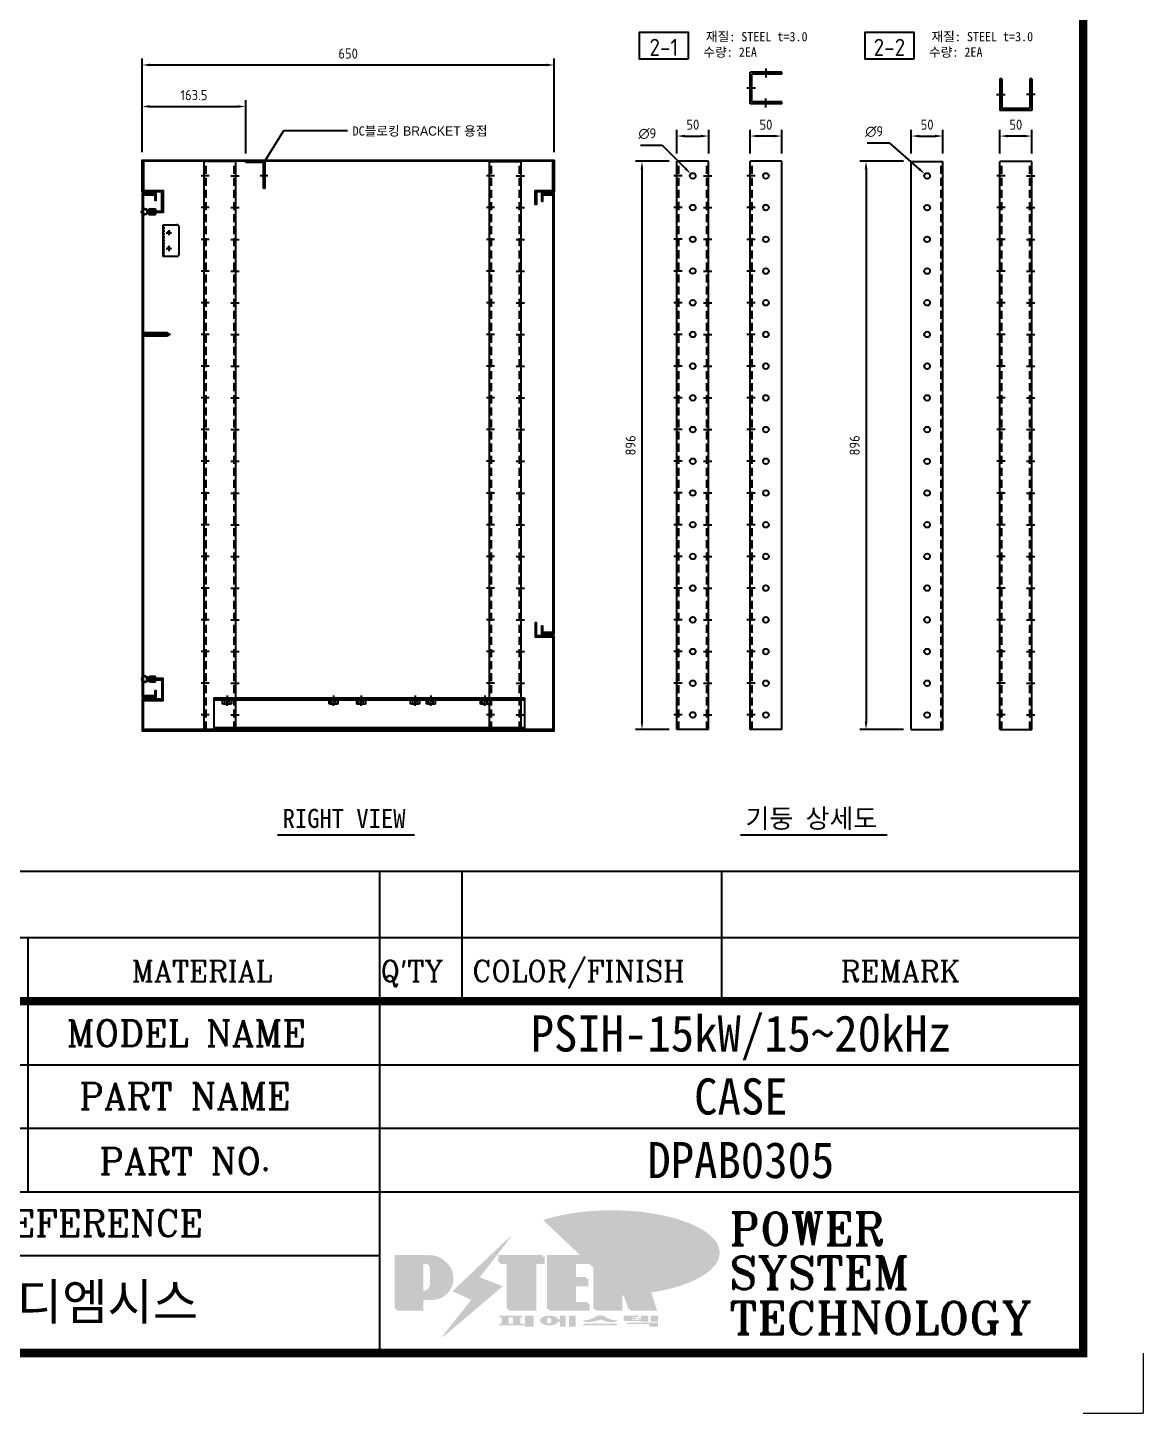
# Model space of a CAD drawing. Header units: millimetres. Extents: x 24815 to 37444, y -10619 to 6020.
# Drawn here: x 31926 to 33686, y 0 to 2185 of the extents above; entities that cross this region are included whole.
import ezdxf
from ezdxf.enums import TextEntityAlignment as Align

# ---------------------------------------------------------------- set-up
doc = ezdxf.new("R2010")
doc.units = ezdxf.units.MM
for name, pattern in [('CENTER', [50.8, 31.75, -6.35, 6.35, -6.35]), ('CENTER1', [10, 7, -1, 1, -1]), ('CENTERX2', [101.6, 63.5, -12.7, 12.7, -12.7]), ('HIDDEN', [9.525, 6.35, -3.175]), ('HIDDEN2', [4.7625, 3.175, -1.5875]), ('HIDDENX2', [19.05, 12.7, -6.35])]:
    doc.linetypes.add(name, pattern=pattern)
for name, color, linetype in [('3', 3, 'Continuous'), ('______', 7, 'Continuous'), ('CENTER', 1, 'CENTER'), ('FORMAT-1', 7, 'Continuous'), ('H', 2, 'HIDDEN'), ('HIDDEN', 2, 'HIDDEN'), ('line', 3, 'Continuous')]:
    doc.layers.add(name, color=color, linetype=linetype)
doc.layers.add('외형선', color=3, linetype='Continuous', lineweight=30)
doc.styles.add('HAN', font='')
doc.styles.add('RC', font='ROMANC.SHX')
doc.styles.add('ROMANT', font='romant')
doc.styles.add('RT', font='ROMANT.SHX', dxfattribs={"oblique": 15})
doc.styles.get("Standard").update_dxf_attribs({"font": 'ISOCP.SHX', "bigfont": 'WHGTXT.SHX'})
doc.styles.get('HAN').set_extended_font_data('GulimChe')
doc.dimstyles.new('PS-4', dxfattribs={"dimscale": 4, "dimtxt": 3.2, "dimasz": 2.5, "dimexe": 2, "dimexo": 2.5, "dimgap": 2, "dimtad": 1, "dimtoh": 1, "dimrnd": 0.05, "dimzin": 12, "dimdsep": 46, "dimtxsty": 'Standard', "dimcen": 0, "dimclrt": 2, "dimazin": 3, "dimtfac": 1, "dimtofl": 0, "dimtmove": 0, "dimatfit": 3, "dimfxl": 0.18, "dimtolj": 1, "dimtzin": 0, "dimarcsym": 0})
doc.dimstyles.new('PS-5', dxfattribs={"dimscale": 5, "dimtxt": 3.2, "dimasz": 2.5, "dimexe": 2, "dimexo": 2.5, "dimgap": 2, "dimtad": 1, "dimtoh": 1, "dimrnd": 0.05, "dimzin": 12, "dimdsep": 46, "dimtxsty": 'Standard', "dimcen": 0, "dimclrt": 2, "dimazin": 3, "dimtfac": 1, "dimtofl": 0, "dimtmove": 0, "dimatfit": 3, "dimfxl": 0.18, "dimtolj": 1, "dimtzin": 0, "dimarcsym": 0})

# ---------------------------------------------------------------- blocks, each defined once
blk = doc.blocks.new('no3')
at = {"color": 180}
for p, q in [((0, 5.5), (186, 5.5)), ((127.61, 5.5), (127.61, 0)), ((134.43, 5.5), (134.43, 0)), ((155.98, 5.5), (155.98, 0))]:
    blk.add_line(p, q, dxfattribs=at)
at = {"color": 2, "style": 'HAN'}
for tag, p in [('PART-NO', (19.76, 2.75)), ('MATERIAL', (111.38, 2.75)), ("Q'TY", (131.02, 2.75)), ('COLOR/FINISH', (145.2, 2.75)), ('REMARK', (170.76, 2.75))]:
    blk.add_attdef(tag, text='', height=2.9, dxfattribs=at).set_placement(p, align=Align.MIDDLE_CENTER)
blk.add_attdef('DESCRIPTION', text='', height=2.9, dxfattribs=at).set_placement((34.51, 2.75), align=Align.MIDDLE_LEFT)
at = {"color": 2, "style": 'RT', "oblique": 15}
blk.add_attdef('NO', text='', height=1.74, dxfattribs=at).set_placement((3.38, 2.51), align=Align.MIDDLE_CENTER)
blk = doc.blocks.new('new LOGO')
at = {"layer": 'line'}
h = blk.add_hatch(color=253, dxfattribs=at)
edge = h.paths.add_edge_path()
edge.add_ellipse((333.9, 86.4), major_axis=(-165.9, 0), ratio=0.39426, start_angle=111.5127, end_angle=334.469)
edge.add_ellipse((314.1, 81.2), major_axis=(-153.7, 0), ratio=0.40699, start_angle=121.3066, end_angle=327.7437, ccw=False)
edge.add_line((394, 27.8), (394.7, 25.6))
h = blk.add_hatch(color=250, dxfattribs=at)
h.paths.add_polyline_path([(44.5, 69.4), (46.6, 69.4, -0.129793), (52, 68, 0.221832), (43.6, 71.9), (41.5, 71.9), (41.5, 27.9), (43.6, 27.9, 0.02048), (44.5, 28)], flags=17)
h.paths.add_polyline_path([(44.5, 13.9), (57.3, 13.9, 0.72362), (77.1, 73.9, -0.679777), (54.3, 16.4), (41.5, 16.4), (41.5, -0.1), (3, -0.1), (3, -2.6), (44.5, -2.6)])
h.paths.add_polyline_path([(117.9, 14.2), (71.5, -44.4), (77.1, -39.6), (120.8, 15.6), (92, 28.9), (173.3, 106), (177.5, 111.4), (89.1, 27.6)])
h.paths.add_polyline_path([(162.7, 71.9), (162.7, 69.4), (172.5, 69.4), (172.5, 71.9)], flags=17)
h.paths.add_polyline_path([(217.7, 69.4), (230.5, 69.4), (230.5, 80.4), (227.5, 80.4), (227.5, 71.9), (214.7, 71.9), (214.7, -0.1), (175.5, -0.1), (175.5, -2.6), (217.7, -2.6)])
h.paths.add_polyline_path([(297.8, 46.6), (294.8, 46.6), (294.8, 37.4), (276, 37.4), (276, 10.9), (279, 10.9), (279, 34.9), (297.8, 34.9)])
h.paths.add_polyline_path([(300, 8.4), (297, 8.4), (297, -0.1), (237.5, -0.1), (237.5, -2.6), (300, -2.6)])
h.paths.add_polyline_path([(297.8, 80.4), (294.8, 80.4), (294.8, 71.9), (276, 71.9), (276, 49.1), (279, 49.1), (279, 69.4), (297.8, 69.4)])
h.paths.add_polyline_path([(350.2, 80.4), (347.2, 80.4), (347.2, 61.6), (350.2, 63.5)])
h.paths.add_polyline_path([(350.2, 26.7), (347.2, 35.2), (347.2, -0.1), (308.5, -0.1), (308.5, -2.6), (350.2, -2.6)])
h.paths.add_polyline_path([(402.7, 80.4), (396.5, 80.4), (379.6, 66.8), (400.5, -0.1), (361.8, -0.1), (362.7, -2.6), (403.5, -2.6), (382.6, 64.3)])
blk.add_hatch(color=5, dxfattribs=at).paths.add_polyline_path([(166.3, 35), (131, 49), (180.4, 112.7), (92, 28.9), (120.8, 15.6), (74.4, -43)])
h = blk.add_hatch(color=1, dxfattribs=at)
h.paths.add_polyline_path([(41.5, 16.4), (54.3, 16.4, 1), (54.3, 82.9), (0, 82.9), (0, -0.1), (41.5, -0.1)])
h.paths.add_polyline_path([(41.5, 27.9), (41.5, 71.9), (43.6, 71.9, -0.414214), (54.6, 60.9), (54.6, 38.9, -0.414214), (43.6, 27.9)], flags=16)
h.paths.add_polyline_path([(214.7, 71.9), (227.5, 71.9), (227.5, 82.9), (159.7, 82.9), (159.7, 71.9), (172.5, 71.9), (172.5, -0.1), (214.7, -0.1)])
h.paths.add_polyline_path([(276, 37.4), (294.8, 37.4), (294.8, 49.1), (276, 49.1), (276, 71.9), (294.8, 71.9), (294.8, 82.9), (234.5, 82.9), (234.5, -0.1), (297, -0.1), (297, 10.9), (276, 10.9)])
h.paths.add_polyline_path([(347.2, 35.2), (359.7, -0.1), (400.5, -0.1), (379.6, 66.8), (399.7, 82.9), (380.6, 82.9), (347.2, 61.6), (347.2, 82.9), (305.5, 82.9), (305.5, -0.1), (347.2, -0.1)])
h = blk.add_hatch(color=250, dxfattribs=at)
edge = h.paths.add_edge_path()
edge.add_ellipse((237.8, -17.6), major_axis=(-14.3, 0), ratio=0.526336, start_angle=192.2456, end_angle=269.0748)
edge.add_line((238.1, -10.1), (237.6, -10.1))
edge.add_ellipse((237.8, -17.6), major_axis=(-14.3, 0), ratio=0.526336, start_angle=270.9252, end_angle=449.0748)
edge.add_line((237.6, -25.1), (238.1, -25.1))
edge.add_ellipse((237.8, -17.6), major_axis=(-14.3, 0), ratio=0.526336, start_angle=450.9252, end_angle=527.7544)
edge.add_line((251.7, -19.2), (254.1, -19.2))
edge.add_line((254.1, -19.2), (254.1, -27.1))
edge.add_line((254.1, -27.1), (263.1, -27.1))
edge.add_line((263.1, -27.1), (263.1, -10.1))
edge.add_line((263.1, -10.1), (254.1, -10.1))
edge.add_line((254.1, -10.1), (254.1, -16))
edge.add_line((254.1, -16), (251.7, -16))
h.paths.add_polyline_path([(241, -16.4), (241, -18.7, -1), (234.4, -18.7), (234.4, -16.4, -1)], flags=16)
h.paths.add_polyline_path([(278.2, -10.1), (268.1, -10.1), (268.1, -27.1), (278.2, -27.1)])
h.paths.add_polyline_path([(310.3, -10.1), (310.3, -11.1, -0.157169), (289.3, -17.5), (294, -19.9, 0.128407), (316.3, -15.9, 0.128407), (338.6, -19.9), (343.3, -17.5, -0.157169), (322.2, -11.1), (322.2, -10.1)])
h.paths.add_polyline_path([(342.1, -25.1), (342.1, -22.3), (290.4, -22.3), (290.4, -25.1)])
h.paths.add_polyline_path([(352, -10.1), (352, -16.2, 0.414214), (354, -18.2), (378.7, -18.2), (378.7, -19.6), (390.2, -19.6), (390.2, -10.1), (378.7, -10.1), (378.7, -13.6), (374.7, -13.6), (374.7, -15.1), (378.7, -15.1), (378.7, -16.2), (364.7, -16.2), (364.7, -15.1), (371.2, -15.1), (371.2, -13.6), (364.7, -13.6), (364.7, -12.6), (374.7, -12.6), (374.7, -10.1)])
h.paths.add_polyline_path([(393.8, -10.1), (393.8, -19.6), (405, -19.6), (405, -10.1)])
h.paths.add_polyline_path([(405, -27.1), (405, -20.9), (356.8, -20.9), (356.8, -23), (391.8, -23), (391.8, -27.1)])
h.paths.add_polyline_path([(200.4, -10.1), (200.4, -22.3), (193.2, -22.3), (193.2, -12.6), (196.6, -12.6), (196.6, -10.1), (161, -10.1), (161, -12.6), (164.5, -12.6), (164.5, -22.3), (161, -22.3), (161, -25.1), (200.4, -25.1), (200.4, -27.1), (213.9, -27.1), (213.9, -10.1)])
h.paths.add_polyline_path([(182, -12.6), (175.6, -12.6), (175.6, -22.3), (182, -22.3)], flags=17)
blk = doc.blocks.new('format-3')
at = {"color": 180}
for p, q in [((228.5, 39.49), (414.5, 39.49)), ((326.9, 39.49), (326.9, 34.21)), ((356.11, 39.49), (356.11, 34.21)), ((362.93, 39.49), (362.93, 34.21)), ((384.48, 39.49), (384.48, 34.21)), ((326.9, 34.21), (326.9, 18.37)), ((356.11, 34.21), (356.11, 5)), ((252.48, 28.93), (414.5, 28.93)), ((301.94, 23.65), (414.5, 23.65)), ((301.94, 18.37), (414.5, 18.37)), ((301.94, 13.09), (356.11, 13.09))]:
    blk.add_line(p, q, dxfattribs=at)
at = {"color": 3, "lineweight": 9}
for p in [(419.5, 5), (414.5, 0)]:
    blk.add_line(p, (419.5, 0), dxfattribs=at)
at = {"const_width": 0.7}
blk.add_lwpolyline([(252.48, 5), (252.48, 34.21), (414.5, 34.21)], dxfattribs=at)
at = {"layer": 'FORMAT-1', "const_width": 0.7}
blk.add_lwpolyline([(13, 5), (13, 286.3), (414.5, 286.3), (414.5, 5)], close=True, dxfattribs=at)
at = {"xscale": 0.05400000000000027, "yscale": 0.05400000000000027, "zscale": 0.05400000000000027}
blk.add_blockref('new LOGO', (357.35, 8.65), dxfattribs=at)
at = {"color": 2, "style": 'RC'}
for s, height, p in [('MATERIAL', 1.742, (335.52, 35.83)), ("Q'TY", 1.742, (356.17, 35.83)), ('COLOR/FINISH', 1.7424, (363.8, 35.83)), ('REMARK', 1.742, (394.37, 35.83)), ('MODEL NAME', 2.178, (330.12, 30.46)), ('PART NAME', 2.178, (331.17, 25.24)), ('PART NO.', 2.178, (332.84, 19.85)), ('REFERENCE', 2.178, (323.52, 14.69))]:
    blk.add_text(s, height=height, dxfattribs=at).set_placement(p)
at = {"style": 'ROMANT'}
for s, p in [('POWER', (385.15, 13.96)), ('SYSTEM', (385.15, 10.31)), ('TECHNOLOGY', (385.15, 6.56))]:
    blk.add_text(s, height=2.7, dxfattribs=at).set_placement(p)
at = {"style": 'HAN'}
for tag, height, p in [('MODEL-NAME', 3, (386.1, 31.53)), ('SCALE', 2.7, (320.81, 26.29)), ('PART-NAME', 3, (386.1, 26.29)), ('PART-NO', 3, (386.1, 21.01)), ('DRA-BY', 3, (260.72, 19.44)), ('CH-BY', 3, (277.21, 19.44)), ('APP-BY', 3, (293.7, 19.44)), ('관련업체', 3, (333.52, 9.26)), ('DRA-DATE', 2.5, (260.72, 7.47)), ('CH-DATE', 2.5, (277.21, 7.47)), ('APP-DATE', 2.5, (293.7, 7.47))]:
    blk.add_attdef(tag, text='', height=height, dxfattribs=at).set_placement(p, align=Align.MIDDLE_CENTER)
blk = doc.blocks.new('234567890oplkjhgijsdertyuioll')
at = {"color": 140}
for p, q in [((-17498, 8543.3), (-17498, 9439.3)), ((-17448, 9439.3), (-17498, 9439.3)), ((-17448, 8543.3), (-17448, 9439.3)), ((-17448, 8543.3), (-17498, 8543.3))]:
    blk.add_line(p, q, dxfattribs=at)
at = {"color": 1}
for p, q in [((-17490, 9416.3), (-17503, 9416.3)), ((-17490, 9366.3), (-17503, 9366.3)), ((-17490, 9366.3), (-17503, 9366.3)), ((-17490, 9316.3), (-17503, 9316.3)), ((-17490, 9266.3), (-17503, 9266.3)), ((-17490, 9216.3), (-17503, 9216.3)), ((-17490, 9216.3), (-17503, 9216.3)), ((-17490, 9166.3), (-17503, 9166.3)), ((-17490, 9116.3), (-17503, 9116.3)), ((-17490, 9066.3), (-17503, 9066.3)), ((-17490, 9066.3), (-17503, 9066.3)), ((-17490, 9016.3), (-17503, 9016.3)), ((-17490, 8966.3), (-17503, 8966.3)), ((-17490, 8916.3), (-17503, 8916.3)), ((-17490, 8916.3), (-17503, 8916.3)), ((-17490, 8866.3), (-17503, 8866.3)), ((-17490, 8816.3), (-17503, 8816.3)), ((-17490, 8766.3), (-17503, 8766.3)), ((-17490, 8766.3), (-17503, 8766.3)), ((-17490, 8716.3), (-17503, 8716.3)), ((-17490, 8666.3), (-17503, 8666.3)), ((-17490, 8616.3), (-17503, 8616.3)), ((-17490, 8616.3), (-17503, 8616.3)), ((-17490, 8566.3), (-17503, 8566.3))]:
    blk.add_line(p, q, dxfattribs=at)
at = {"color": 140}
for centre in [(-17473, 9416.3), (-17473, 9366.3), (-17473, 9316.3), (-17473, 9266.3), (-17473, 9216.3), (-17473, 9166.3), (-17473, 9116.3), (-17473, 9066.3), (-17473, 9016.3), (-17473, 8966.3), (-17473, 8916.3), (-17473, 8866.3), (-17473, 8816.3), (-17473, 8766.3), (-17473, 8716.3), (-17473, 8666.3), (-17473, 8616.3), (-17473, 8566.3)]:
    blk.add_circle(centre, 4.5, dxfattribs=at)
at = {"layer": 'HIDDEN', "color": 2, "linetype": 'HIDDENX2'}
blk.add_line((-17495, 8543.3), (-17495, 9439.3), dxfattribs=at)
blk = doc.blocks.new('87erfasdfasdfasdfasdfsdaf')
at = {"color": 140}
for p, q in [((-12215.3, 14062.5), (-12215.3, 14958.5)), ((-12165.3, 14958.5), (-12215.3, 14958.5)), ((-12165.3, 14062.5), (-12165.3, 14958.5)), ((-12215.3, 14062.5), (-12165.3, 14062.5))]:
    blk.add_line(p, q, dxfattribs=at)
at = {"color": 2, "linetype": 'HIDDENX2'}
for p, q in [((-12212.3, 14062.5), (-12212.3, 14958.5)), ((-12168.3, 14062.5), (-12168.3, 14958.5))]:
    blk.add_line(p, q, dxfattribs=at)
at = {"color": 1}
for p, q in [((-12207.3, 14935.5), (-12220.3, 14935.5)), ((-12173.3, 14935.5), (-12160.3, 14935.5)), ((-12207.3, 14885.5), (-12220.3, 14885.5)), ((-12207.3, 14885.5), (-12220.3, 14885.5)), ((-12173.3, 14885.5), (-12160.3, 14885.5)), ((-12173.3, 14885.5), (-12160.3, 14885.5)), ((-12207.3, 14835.5), (-12220.3, 14835.5)), ((-12173.3, 14835.5), (-12160.3, 14835.5)), ((-12207.3, 14785.5), (-12220.3, 14785.5)), ((-12173.3, 14785.5), (-12160.3, 14785.5)), ((-12207.3, 14735.5), (-12220.3, 14735.5)), ((-12207.3, 14735.5), (-12220.3, 14735.5)), ((-12173.3, 14735.5), (-12160.3, 14735.5)), ((-12173.3, 14735.5), (-12160.3, 14735.5)), ((-12207.3, 14685.5), (-12220.3, 14685.5)), ((-12173.3, 14685.5), (-12160.3, 14685.5)), ((-12207.3, 14635.5), (-12220.3, 14635.5)), ((-12173.3, 14635.5), (-12160.3, 14635.5)), ((-12207.3, 14585.5), (-12220.3, 14585.5)), ((-12207.3, 14585.5), (-12220.3, 14585.5)), ((-12173.3, 14585.5), (-12160.3, 14585.5)), ((-12173.3, 14585.5), (-12160.3, 14585.5)), ((-12207.3, 14535.5), (-12220.3, 14535.5)), ((-12173.3, 14535.5), (-12160.3, 14535.5)), ((-12207.3, 14485.5), (-12220.3, 14485.5)), ((-12173.3, 14485.5), (-12160.3, 14485.5)), ((-12207.3, 14435.5), (-12220.3, 14435.5)), ((-12207.3, 14435.5), (-12220.3, 14435.5)), ((-12173.3, 14435.5), (-12160.3, 14435.5)), ((-12173.3, 14435.5), (-12160.3, 14435.5)), ((-12207.3, 14385.5), (-12220.3, 14385.5)), ((-12173.3, 14385.5), (-12160.3, 14385.5)), ((-12207.3, 14335.5), (-12220.3, 14335.5)), ((-12173.3, 14335.5), (-12160.3, 14335.5)), ((-12207.3, 14285.5), (-12220.3, 14285.5)), ((-12207.3, 14285.5), (-12220.3, 14285.5)), ((-12173.3, 14285.5), (-12160.3, 14285.5)), ((-12173.3, 14285.5), (-12160.3, 14285.5)), ((-12207.3, 14235.5), (-12220.3, 14235.5)), ((-12173.3, 14235.5), (-12160.3, 14235.5)), ((-12207.3, 14185.5), (-12220.3, 14185.5)), ((-12173.3, 14185.5), (-12160.3, 14185.5)), ((-12207.3, 14135.5), (-12220.3, 14135.5)), ((-12207.3, 14135.5), (-12220.3, 14135.5)), ((-12173.3, 14135.5), (-12160.3, 14135.5)), ((-12173.3, 14135.5), (-12160.3, 14135.5)), ((-12207.3, 14085.5), (-12220.3, 14085.5)), ((-12173.3, 14085.5), (-12160.3, 14085.5))]:
    blk.add_line(p, q, dxfattribs=at)
blk = doc.blocks.new('645ytrhegnhy6yjmjuuyyjmhyhh')
at = {"color": 140}
for p, q in [((-12560.4, 14958.5), (-12510.4, 14958.5)), ((-12560.4, 14062.5), (-12560.4, 14958.5)), ((-12510.4, 14062.5), (-12510.4, 14958.5)), ((-12560.4, 14062.5), (-12510.4, 14062.5))]:
    blk.add_line(p, q, dxfattribs=at)
for centre in [(-12535.4, 14935.5), (-12535.4, 14885.5), (-12535.4, 14835.5), (-12535.4, 14785.5), (-12535.4, 14735.5), (-12535.4, 14685.5), (-12535.4, 14635.5), (-12535.4, 14585.5), (-12535.4, 14535.5), (-12535.4, 14485.5), (-12535.4, 14435.5), (-12535.4, 14385.5), (-12535.4, 14335.5), (-12535.4, 14285.5), (-12535.4, 14235.5), (-12535.4, 14185.5), (-12535.4, 14135.5), (-12535.4, 14085.5)]:
    blk.add_circle(centre, 4.5, dxfattribs=at)
at = {"layer": 'HIDDEN', "color": 2, "linetype": 'HIDDENX2'}
blk.add_line((-12513.4, 14062.5), (-12513.4, 14958.5), dxfattribs=at)
blk = doc.blocks.new('*D608')
at = {"color": 0, "lineweight": -2, "transparency": 16777216}
for p, q in [((32950.3, 1986.7), (32950.3, 2024)), ((32962.8, 2014), (32987.8, 2014)), ((33000.3, 1986.7), (33000.3, 2024))]:
    blk.add_line(p, q, dxfattribs=at)
at = {"color": 0, "transparency": 16777216}
for points in [[(32962.8, 2016.1), (32962.8, 2012), (32950.3, 2014)], [(32987.8, 2016.1), (32987.8, 2012), (33000.3, 2014)]]:
    blk.add_solid(points, dxfattribs=at)
at = {"layer": 'Defpoints', "color": 0, "transparency": 16777216}
for p in [(33000.3, 2014), (32950.3, 1974.2), (33000.3, 1974.2)]:
    blk.add_point(p, dxfattribs=at)
at = {"color": 2, "transparency": 16777216, "insert": (32975.3, 2032), "char_height": 16, "attachment_point": 5}
blk.add_mtext('\\A1;50', dxfattribs=at)
blk = doc.blocks.new('*D609')
at = {"color": 0, "lineweight": -2, "transparency": 16777216}
for p, q in [((33065.6, 1986.7), (33065.6, 2024)), ((33103.1, 2014), (33078.1, 2014)), ((33115.6, 1986.7), (33115.6, 2024))]:
    blk.add_line(p, q, dxfattribs=at)
at = {"color": 0, "transparency": 16777216}
for points in [[(33078.1, 2016.1), (33078.1, 2012), (33065.6, 2014)], [(33103.1, 2016.1), (33103.1, 2012), (33115.6, 2014)]]:
    blk.add_solid(points, dxfattribs=at)
at = {"layer": 'Defpoints', "color": 0, "transparency": 16777216}
for p in [(33065.6, 2014), (33065.6, 1974.2), (33115.6, 1974.2)]:
    blk.add_point(p, dxfattribs=at)
at = {"color": 2, "transparency": 16777216, "insert": (33090.6, 2032), "char_height": 16, "attachment_point": 5}
blk.add_mtext('\\A1;50', dxfattribs=at)
blk = doc.blocks.new('*D610')
at = {"color": 0, "lineweight": -2, "transparency": 16777216}
for p, q in [((32892.7, 1999.7), (32927, 1999.7)), ((32927, 1999.7), (32963.3, 1963.2))]:
    blk.add_line(p, q, dxfattribs=at)
at = {"color": 0, "transparency": 16777216}
blk.add_solid([(32964.8, 1964.7), (32961.8, 1961.8), (32972.1, 1954.4)], dxfattribs=at)
at = {"layer": 'Defpoints', "color": 0, "transparency": 16777216}
for p in [(32972.1, 1954.4), (32978.4, 1948)]:
    blk.add_point(p, dxfattribs=at)
at = {"color": 2, "transparency": 16777216, "insert": (32903.6, 2017.7), "char_height": 16, "attachment_point": 5}
blk.add_mtext('\\A1;∅9', dxfattribs=at)
blk = doc.blocks.new('*D611')
at = {"color": 0, "lineweight": -2, "transparency": 16777216}
for p, q in [((33250.4, 2003.1), (33284.7, 2003.1)), ((33284.7, 2003.1), (33331.9, 1962.3))]:
    blk.add_line(p, q, dxfattribs=at)
at = {"color": 0, "transparency": 16777216}
blk.add_solid([(33333.3, 1963.9), (33330.6, 1960.7), (33341.4, 1954.1)], dxfattribs=at)
at = {"layer": 'Defpoints', "color": 0, "transparency": 16777216}
for p in [(33341.4, 1954.1), (33348.2, 1948.2)]:
    blk.add_point(p, dxfattribs=at)
at = {"color": 2, "transparency": 16777216, "insert": (33261.4, 2021.1), "char_height": 16, "attachment_point": 5}
blk.add_mtext('\\A1;∅9', dxfattribs=at)
blk = doc.blocks.new('*D612')
at = {"color": 0, "lineweight": -2, "transparency": 16777216}
for p, q in [((33319.8, 1986.7), (33319.8, 2024)), ((33332.3, 2014), (33357.3, 2014)), ((33369.8, 1986.7), (33369.8, 2024))]:
    blk.add_line(p, q, dxfattribs=at)
at = {"color": 0, "transparency": 16777216}
for points in [[(33332.3, 2016.1), (33332.3, 2012), (33319.8, 2014)], [(33357.3, 2016.1), (33357.3, 2012), (33369.8, 2014)]]:
    blk.add_solid(points, dxfattribs=at)
at = {"layer": 'Defpoints', "color": 0, "transparency": 16777216}
for p in [(33369.8, 2014), (33319.8, 1974.2), (33369.8, 1974.2)]:
    blk.add_point(p, dxfattribs=at)
at = {"color": 2, "transparency": 16777216, "insert": (33344.8, 2032), "char_height": 16, "attachment_point": 5}
blk.add_mtext('\\A1;50', dxfattribs=at)
blk = doc.blocks.new('*D613')
at = {"color": 0, "lineweight": -2, "transparency": 16777216}
for p, q in [((32937.8, 1974.2), (32885.1, 1974.2)), ((32895.1, 1961.7), (32895.1, 1090.7)), ((32937.8, 1078.2), (32885.1, 1078.2))]:
    blk.add_line(p, q, dxfattribs=at)
at = {"color": 0, "transparency": 16777216}
for points in [[(32893, 1961.7), (32897.1, 1961.7), (32895.1, 1974.2)], [(32893, 1090.7), (32897.1, 1090.7), (32895.1, 1078.2)]]:
    blk.add_solid(points, dxfattribs=at)
at = {"layer": 'Defpoints', "color": 0, "transparency": 16777216}
for p in [(32950.3, 1974.2), (32895.1, 1078.2), (32950.3, 1078.2)]:
    blk.add_point(p, dxfattribs=at)
at = {"color": 2, "transparency": 16777216, "insert": (32877.1, 1526.2), "char_height": 16, "attachment_point": 5, "rotation": 90}
blk.add_mtext('\\A1;896', dxfattribs=at)
blk = doc.blocks.new('*D614')
at = {"color": 0, "lineweight": -2, "transparency": 16777216}
for p, q in [((33307.3, 1974.2), (33238.5, 1974.2)), ((33248.5, 1961.7), (33248.5, 1090.7)), ((33307.3, 1078.2), (33238.5, 1078.2))]:
    blk.add_line(p, q, dxfattribs=at)
at = {"color": 0, "transparency": 16777216}
for points in [[(33246.4, 1961.7), (33250.6, 1961.7), (33248.5, 1974.2)], [(33246.4, 1090.7), (33250.6, 1090.7), (33248.5, 1078.2)]]:
    blk.add_solid(points, dxfattribs=at)
at = {"layer": 'Defpoints', "color": 0, "transparency": 16777216}
for p in [(33319.8, 1974.2), (33248.5, 1078.2), (33319.8, 1078.2)]:
    blk.add_point(p, dxfattribs=at)
at = {"color": 2, "transparency": 16777216, "insert": (33230.5, 1526.2), "char_height": 16, "attachment_point": 5, "rotation": 90}
blk.add_mtext('\\A1;896', dxfattribs=at)
blk = doc.blocks.new('*D615')
at = {"color": 0, "lineweight": -2, "transparency": 16777216}
for p, q in [((33459.7, 1986.7), (33459.7, 2024)), ((33497.2, 2014), (33472.2, 2014)), ((33509.7, 1986.7), (33509.7, 2024))]:
    blk.add_line(p, q, dxfattribs=at)
at = {"color": 0, "transparency": 16777216}
for points in [[(33472.2, 2016.1), (33472.2, 2012), (33459.7, 2014)], [(33497.2, 2016.1), (33497.2, 2012), (33509.7, 2014)]]:
    blk.add_solid(points, dxfattribs=at)
at = {"layer": 'Defpoints', "color": 0, "transparency": 16777216}
for p in [(33459.7, 2014), (33459.7, 1974.2), (33509.7, 1974.2)]:
    blk.add_point(p, dxfattribs=at)
at = {"color": 2, "transparency": 16777216, "insert": (33484.7, 2032), "char_height": 16, "attachment_point": 5}
blk.add_mtext('\\A1;50', dxfattribs=at)
blk = doc.blocks.new('56TERFDASDFSD')
at = {"color": 4}
for p, q in [((29592, 11655.8), (29622, 11655.8)), ((29592, 11653.8), (29592, 11655.8)), ((29620, 11653.8), (29592, 11653.8)), ((29620, 11612.8), (29620, 11653.8)), ((29622, 11655.8), (29622, 11612.8)), ((29622, 11612.8), (29620, 11612.8))]:
    blk.add_line(p, q, dxfattribs=at)
at = {"layer": 'CENTER', "ltscale": 3}
blk.add_line((29627, 11632.8), (29615, 11632.8), dxfattribs=at)
blk = doc.blocks.new('756erafsdfadsfadsfasdf')
at = {"color": 4}
for p, q in [((20389.7, 8167), (20389.7, 8117)), ((20879.7, 8167), (20389.7, 8167)), ((20879.7, 8164), (20389.7, 8164)), ((20879.7, 8167), (20879.7, 8117)), ((20879.7, 8120), (20389.7, 8120)), ((20879.7, 8117), (20389.7, 8117))]:
    blk.add_line(p, q, dxfattribs=at)
for p, q in [((20457.8, 8157.5), (20446.5, 8157.5)), ((20448.4, 8158.1), (20448.4, 8164)), ((20455.9, 8158.1), (20455.9, 8164)), ((20542.8, 8157.5), (20531.5, 8157.5)), ((20533.4, 8158.1), (20533.4, 8164)), ((20540.9, 8158.1), (20540.9, 8164)), ((20567.8, 8157.5), (20556.5, 8157.5)), ((20558.4, 8158.1), (20558.4, 8164)), ((20565.9, 8158.1), (20565.9, 8164)), ((20652.8, 8157.5), (20641.5, 8157.5)), ((20643.4, 8158.1), (20643.4, 8164)), ((20650.9, 8158.1), (20650.9, 8164)), ((20696.3, 8157.5), (20685, 8157.5)), ((20686.9, 8158.1), (20686.9, 8164)), ((20694.4, 8158.1), (20694.4, 8164)), ((20864.3, 8157.5), (20853, 8157.5)), ((20854.9, 8158.1), (20854.9, 8164)), ((20862.4, 8158.1), (20862.4, 8164))]:
    blk.add_line(p, q)
at = {"color": 1, "linetype": 'CENTERX2'}
for p, q in [((20452.2, 8170.5), (20452.2, 8160.5)), ((20537.2, 8170.5), (20537.2, 8160.5)), ((20562.2, 8170.5), (20562.2, 8160.5)), ((20647.2, 8170.5), (20647.2, 8160.5)), ((20690.7, 8170.5), (20690.7, 8160.5)), ((20858.7, 8170.5), (20858.7, 8160.5))]:
    blk.add_line(p, q, dxfattribs=at)
for points in [[(20459.7, 8164), (20459.7, 8158.1, -0.309401), (20455.9, 8158.1, -0.154701), (20448.4, 8158.1, -0.309401), (20444.7, 8158.1), (20444.7, 8164), (20459.7, 8164)], [(20544.7, 8164), (20544.7, 8158.1, -0.309401), (20540.9, 8158.1, -0.154701), (20533.4, 8158.1, -0.309401), (20529.7, 8158.1), (20529.7, 8164), (20544.7, 8164)], [(20569.7, 8164), (20569.7, 8158.1, -0.309401), (20565.9, 8158.1, -0.154701), (20558.4, 8158.1, -0.309401), (20554.7, 8158.1), (20554.7, 8164), (20569.7, 8164)], [(20654.7, 8164), (20654.7, 8158.1, -0.309401), (20650.9, 8158.1, -0.154701), (20643.4, 8158.1, -0.309401), (20639.7, 8158.1), (20639.7, 8164), (20654.7, 8164)], [(20698.2, 8164), (20698.2, 8158.1, -0.309401), (20694.4, 8158.1, -0.154701), (20686.9, 8158.1, -0.309401), (20683.2, 8158.1), (20683.2, 8164), (20698.2, 8164)], [(20866.2, 8164), (20866.2, 8158.1, -0.309401), (20862.4, 8158.1, -0.154701), (20854.9, 8158.1, -0.309401), (20851.2, 8158.1), (20851.2, 8164), (20866.2, 8164)]]:
    blk.add_lwpolyline(points, format="xyb")
at = {"layer": 'CENTER'}
for p, q in [((20452.2, 8154.5), (20452.2, 8167)), ((20537.2, 8154.5), (20537.2, 8167)), ((20562.2, 8154.5), (20562.2, 8167)), ((20647.2, 8154.5), (20647.2, 8167)), ((20690.7, 8154.5), (20690.7, 8167)), ((20858.7, 8154.5), (20858.7, 8167))]:
    blk.add_line(p, q, dxfattribs=at)
blk = doc.blocks.new('*D428')
at = {"color": 0, "lineweight": -2, "transparency": 16777216}
for p, q in [((32106.7, 1988.7), (32106.7, 2136.1)), ((32119.2, 2126.1), (32744.2, 2126.1)), ((32756.7, 1988.7), (32756.7, 2136.1))]:
    blk.add_line(p, q, dxfattribs=at)
at = {"color": 0, "transparency": 16777216}
for points in [[(32119.2, 2128.2), (32119.2, 2124), (32106.7, 2126.1)], [(32744.2, 2128.2), (32744.2, 2124), (32756.7, 2126.1)]]:
    blk.add_solid(points, dxfattribs=at)
at = {"layer": 'Defpoints', "color": 0, "transparency": 16777216}
for p in [(32756.7, 2126.1), (32106.7, 1976.2), (32756.7, 1976.2)]:
    blk.add_point(p, dxfattribs=at)
at = {"color": 2, "transparency": 16777216, "insert": (32431.7, 2144.1), "char_height": 16, "attachment_point": 5}
blk.add_mtext('\\A1;650', dxfattribs=at)
blk = doc.blocks.new('*D429')
at = {"color": 0, "lineweight": -2, "transparency": 16777216}
for p, q in [((32106.7, 1988.7), (32106.7, 2070.6)), ((32119.2, 2060.6), (32257.7, 2060.6)), ((32270.2, 1986.7), (32270.2, 2070.6))]:
    blk.add_line(p, q, dxfattribs=at)
at = {"color": 0, "transparency": 16777216}
for points in [[(32119.2, 2062.7), (32119.2, 2058.6), (32106.7, 2060.6)], [(32257.7, 2062.7), (32257.7, 2058.6), (32270.2, 2060.6)]]:
    blk.add_solid(points, dxfattribs=at)
at = {"layer": 'Defpoints', "color": 0, "transparency": 16777216}
for p in [(32270.2, 2060.6), (32106.7, 1976.2), (32270.2, 1974.2)]:
    blk.add_point(p, dxfattribs=at)
at = {"color": 2, "transparency": 16777216, "insert": (32188.5, 2078.6), "char_height": 16, "attachment_point": 5}
blk.add_mtext('\\A1;163.5', dxfattribs=at)
blk = doc.blocks.new('ASDHREWHREJJJ')
for p, q in [((14485.9, -8471.1), (14485.9, -8479.1)), ((14487.9, -8471.1), (14487.9, -8479.1)), ((14491.9, -8468.1), (14488.9, -8468.1)), ((14491.9, -8470.1), (14488.9, -8470.1)), ((14489.9, -8467), (14489.9, -8468.1)), ((14490.9, -8467), (14490.9, -8468.1)), ((14492.9, -8471.1), (14492.9, -8479.1)), ((14494.9, -8471.1), (14494.9, -8479.1)), ((14494.9, -8479.1), (14485.9, -8479.1))]:
    blk.add_line(p, q)
for radius in [5, 4]:
    blk.add_circle((14490.4, -8462.1), radius)
for centre, radius, start, end in [((14488.9, -8471.1), 3, 90, 180), ((14488.9, -8471.1), 1, 90, 180), ((14491.9, -8471.1), 3, 0, 90), ((14491.9, -8471.1), 1, 0, 90)]:
    blk.add_arc(centre, radius, start, end)
blk = doc.blocks.new('HFFFFFF')
at = {"color": 1}
for p, q in [((-14020.9, -13921), (-14020.9, -13871)), ((-14020.9, -13871), (-13998.9, -13871)), ((-13995.9, -13874), (-13995.9, -13918)), ((-13998.9, -13921), (-14020.9, -13921))]:
    blk.add_line(p, q, dxfattribs=at)
at = {"color": 2, "linetype": 'HIDDEN2'}
blk.add_line((-14018.9, -13921), (-14018.9, -13871), dxfattribs=at)
at = {"color": 3}
for centre in [(-14011.9, -13883.5), (-14011.9, -13908.5)]:
    blk.add_circle(centre, 1.6, dxfattribs=at)
at = {"color": 1}
for centre, start, end in [((-13998.9, -13874), 0, 90), ((-13998.9, -13918), 270, 0)]:
    blk.add_arc(centre, 3, start, end, dxfattribs=at)
for centre in [(-14011.9, -13883.5), (-14011.9, -13908.5)]:
    blk.add_arc(centre, 2, 259.3538, 193.7158)
at = {"layer": 'CENTER', "linetype": 'CENTER', "ltscale": 3}
for p, q in [((-14016, -13883.5), (-14007.8, -13883.5)), ((-14011.9, -13879.4), (-14011.9, -13887.6)), ((-14016, -13908.5), (-14007.8, -13908.5)), ((-14011.9, -13904.4), (-14011.9, -13912.6))]:
    blk.add_line(p, q, dxfattribs=at)

msp = doc.modelspace()

# ---------------------------------------------------------------- linework, layer by layer
at = {"color": 1, "linetype": 'CENTER1'}
for p, q in [((33090.61416, 2120.31896), (33090.61416, 2106.40207)), ((33074.20165, 2089.73146), (33060.28477, 2089.73146)), ((33454.14756, 2079.42507), (33468.06445, 2079.42507)), ((33515.32256, 2079.42507), (33501.40567, 2079.42507)), ((33090.61416, 2059.14396), (33090.61416, 2073.06085))]:
    msp.add_line(p, q, dxfattribs=at)
at = {"color": 140}
for p, q in [((33115.61416, 2114.73146), (33065.61416, 2114.73146)), ((33115.61416, 2114.73146), (33065.61416, 2114.73146)), ((33065.61416, 2064.73146), (33065.61416, 2114.73146)), ((33115.61416, 2111.73146), (33068.61416, 2111.73146)), ((33115.61416, 2111.73146), (33068.61416, 2111.73146)), ((33068.61416, 2067.73146), (33068.61416, 2111.73146)), ((33115.61416, 2111.73146), (33115.61416, 2114.73146)), ((33115.61416, 2111.73146), (33115.61416, 2114.73146)), ((33459.73506, 2104.42507), (33459.73506, 2054.42507)), ((33459.73506, 2104.42507), (33459.73506, 2054.42507)), ((33462.73506, 2104.42507), (33459.73506, 2104.42507)), ((33462.73506, 2104.42507), (33459.73506, 2104.42507)), ((33462.73506, 2104.42507), (33462.73506, 2057.42507)), ((33462.73506, 2104.42507), (33462.73506, 2057.42507)), ((33506.73506, 2104.42507), (33506.73506, 2057.42507)), ((33506.73506, 2104.42507), (33506.73506, 2057.42507)), ((33509.73506, 2104.42507), (33506.73506, 2104.42507)), ((33509.73506, 2104.42507), (33506.73506, 2104.42507)), ((33509.73506, 2104.42507), (33509.73506, 2054.42507)), ((33509.73506, 2104.42507), (33509.73506, 2054.42507)), ((33065.61416, 2064.73146), (33065.61416, 2066.73146)), ((33065.61416, 2064.73146), (33065.61416, 2066.73146)), ((33115.61416, 2064.73146), (33065.61416, 2064.73146)), ((33115.61416, 2064.73146), (33065.61416, 2064.73146)), ((33115.61416, 2067.73146), (33068.61416, 2067.73146)), ((33115.61416, 2067.73146), (33068.61416, 2067.73146)), ((33115.61416, 2064.73146), (33115.61416, 2067.73146)), ((33115.61416, 2064.73146), (33115.61416, 2067.73146)), ((33509.73506, 2054.42507), (33459.73506, 2054.42507)), ((33506.73506, 2057.42507), (33462.73506, 2057.42507)), ((33509.73506, 2054.42507), (33507.73506, 2054.42507)), ((33509.73506, 2054.42507), (33507.73506, 2054.42507)), ((32950.26414, 1078.18098), (32950.26414, 1974.18098)), ((33000.26414, 1974.18098), (32950.26414, 1974.18098)), ((33000.26414, 1078.18098), (33000.26414, 1974.18098)), ((33000.26414, 1078.18098), (32950.26414, 1078.18098))]:
    msp.add_line(p, q, dxfattribs=at)
at = {"color": 1}
for p, q in [((32958.26414, 1951.18098), (32945.26414, 1951.18098)), ((32992.26414, 1951.18098), (33005.26414, 1951.18098)), ((32958.26414, 1901.18098), (32945.26414, 1901.18098)), ((32958.26414, 1901.18098), (32945.26414, 1901.18098)), ((32992.26414, 1901.18098), (33005.26414, 1901.18098)), ((32992.26414, 1901.18098), (33005.26414, 1901.18098)), ((32958.26414, 1851.18098), (32945.26414, 1851.18098)), ((32992.26414, 1851.18098), (33005.26414, 1851.18098)), ((32958.26414, 1801.18098), (32945.26414, 1801.18098)), ((32992.26414, 1801.18098), (33005.26414, 1801.18098)), ((32958.26414, 1751.18098), (32945.26414, 1751.18098)), ((32958.26414, 1751.18098), (32945.26414, 1751.18098)), ((32992.26414, 1751.18098), (33005.26414, 1751.18098)), ((32992.26414, 1751.18098), (33005.26414, 1751.18098)), ((32958.26414, 1701.18098), (32945.26414, 1701.18098)), ((32992.26414, 1701.18098), (33005.26414, 1701.18098)), ((32958.26414, 1651.18098), (32945.26414, 1651.18098)), ((32992.26414, 1651.18098), (33005.26414, 1651.18098)), ((32958.26414, 1601.18098), (32945.26414, 1601.18098)), ((32958.26414, 1601.18098), (32945.26414, 1601.18098)), ((32992.26414, 1601.18098), (33005.26414, 1601.18098)), ((32992.26414, 1601.18098), (33005.26414, 1601.18098)), ((32958.26414, 1551.18098), (32945.26414, 1551.18098)), ((32992.26414, 1551.18098), (33005.26414, 1551.18098)), ((32958.26414, 1501.18098), (32945.26414, 1501.18098)), ((32992.26414, 1501.18098), (33005.26414, 1501.18098)), ((32958.26414, 1451.18098), (32945.26414, 1451.18098)), ((32958.26414, 1451.18098), (32945.26414, 1451.18098)), ((32992.26414, 1451.18098), (33005.26414, 1451.18098)), ((32992.26414, 1451.18098), (33005.26414, 1451.18098)), ((32958.26414, 1401.18098), (32945.26414, 1401.18098)), ((32992.26414, 1401.18098), (33005.26414, 1401.18098)), ((32958.26414, 1351.18098), (32945.26414, 1351.18098)), ((32992.26414, 1351.18098), (33005.26414, 1351.18098)), ((32958.26414, 1301.18098), (32945.26414, 1301.18098)), ((32958.26414, 1301.18098), (32945.26414, 1301.18098)), ((32992.26414, 1301.18098), (33005.26414, 1301.18098)), ((32992.26414, 1301.18098), (33005.26414, 1301.18098)), ((32958.26414, 1251.18098), (32945.26414, 1251.18098)), ((32992.26414, 1251.18098), (33005.26414, 1251.18098)), ((32958.26414, 1201.18098), (32945.26414, 1201.18098)), ((32992.26414, 1201.18098), (33005.26414, 1201.18098)), ((32958.26414, 1151.18098), (32945.26414, 1151.18098)), ((32958.26414, 1151.18098), (32945.26414, 1151.18098)), ((32992.26414, 1151.18098), (33005.26414, 1151.18098)), ((32992.26414, 1151.18098), (33005.26414, 1151.18098)), ((32958.26414, 1101.18098), (32945.26414, 1101.18098)), ((32992.26414, 1101.18098), (33005.26414, 1101.18098))]:
    msp.add_line(p, q, dxfattribs=at)
for p, q in [((32536.48794, 911.60786), (32320.52921, 911.60786)), ((33281.61297, 911.60786), (33050.65424, 911.60786))]:
    msp.add_line(p, q)
for points in [[(32967.82363, 2135.01517), (32891.37276, 2135.01517), (32891.37276, 2177.61803), (32967.82363, 2177.61803)], [(33323.61274, 2135.01517), (33247.16188, 2135.01517), (33247.16188, 2177.61803), (33323.61274, 2177.61803)]]:
    msp.add_lwpolyline(points, close=True)
at = {"color": 3}
for points in [[(32728.71649, 1926.18098), (32728.71649, 1906.18098), (32726.71649, 1906.18098), (32726.71649, 1928.18098), (32754.71649, 1928.18098), (32754.71649, 1974.18098), (32108.71649, 1974.18098), (32108.71649, 1928.18098), (32139.71649, 1928.18098), (32139.71649, 1893.68098), (32118.71649, 1893.68098), (32118.71649, 1895.68098), (32137.71649, 1895.68098), (32137.71649, 1926.18098), (32106.71649, 1926.18098), (32106.71649, 1976.18098), (32756.71649, 1976.18098), (32756.71649, 1926.18098)], [(32108.71649, 1131.18098), (32108.71649, 1921.18098), (32126.71649, 1921.18098), (32126.71649, 1913.18098), (32128.71649, 1913.18098), (32128.71649, 1923.18098), (32106.71649, 1923.18098), (32106.71649, 1129.18098), (32128.71649, 1129.18098), (32128.71649, 1139.18098), (32126.71649, 1139.18098), (32126.71649, 1131.18098)], [(32756.71649, 1226.18098), (32728.71649, 1226.18098), (32728.71649, 1246.18098), (32726.71649, 1246.18098), (32726.71649, 1224.18098), (32754.71649, 1224.18098), (32754.71649, 1078.18098), (32108.71649, 1078.18098), (32108.71649, 1124.18098), (32139.71649, 1124.18098), (32139.71649, 1158.68098), (32118.71649, 1158.68098), (32118.71649, 1156.68098), (32137.71649, 1156.68098), (32137.71649, 1126.18098), (32106.71649, 1126.18098), (32106.71649, 1076.18098), (32756.71649, 1076.18098)]]:
    msp.add_lwpolyline(points, close=True, dxfattribs=at)
at = {"color": 140}
for centre in [(32975.26414, 1951.18098), (32975.26414, 1901.18098), (32975.26414, 1851.18098), (32975.26414, 1801.18098), (32975.26414, 1751.18098), (32975.26414, 1701.18098), (32975.26414, 1651.18098), (32975.26414, 1601.18098), (32975.26414, 1551.18098), (32975.26414, 1501.18098), (32975.26414, 1451.18098), (32975.26414, 1401.18098), (32975.26414, 1351.18098), (32975.26414, 1301.18098), (32975.26414, 1251.18098), (32975.26414, 1201.18098), (32975.26414, 1151.18098), (32975.26414, 1101.18098)]:
    msp.add_circle(centre, 4.5, dxfattribs=at)
at = {"layer": '3'}
msp.add_line((32108.71649, 1703.68098), (32108.71649, 1698.68098), dxfattribs=at)
at = {"layer": 'CENTER', "ltscale": 10}
msp.add_line((32151.71649, 1701.18098), (32105.71649, 1701.18098), dxfattribs=at)
at = {"layer": 'H', "color": 2, "ltscale": 10}
for p, q in [((32146.21649, 1703.68098), (32108.71649, 1703.68098)), ((32146.21649, 1698.68098), (32108.71649, 1698.68098))]:
    msp.add_line(p, q, dxfattribs=at)
msp.add_circle((32146.21649, 1701.18098), 2.5, dxfattribs=at)
at = {"layer": 'HIDDEN', "color": 2, "linetype": 'HIDDENX2'}
for p, q in [((32953.26414, 1078.18098), (32953.26414, 1974.18098)), ((32997.26414, 1078.18098), (32997.26414, 1974.18098))]:
    msp.add_line(p, q, dxfattribs=at)
at = {"layer": '외형선', "lineweight": -3}
msp.add_lwpolyline([(32736.71649, 1911.18098), (32738.71649, 1911.18098), (32738.71649, 1921.18098), (32754.71649, 1921.18098), (32754.71649, 1231.18098), (32738.71649, 1231.18098), (32738.71649, 1241.18098), (32736.71649, 1241.18098), (32736.71649, 1229.18098), (32756.71649, 1229.18098), (32756.71649, 1923.18098), (32736.71649, 1923.18098), (32736.71649, 1911.18098)], dxfattribs=at)

# ---------------------------------------------------------------- block references
ref = msp.add_blockref('format-3', (25715.23224, 0.00004), dxfattribs=dict(xscale=19, yscale=19, zscale=19))
ref.add_attrib('MODEL-NAME', 'PSIH-15kW/15~20kHz', dxfattribs={"lineweight": 35, "height": 57, "style": 'HAN'}).set_placement((33051.04646, 598.97713), align=Align.MIDDLE_CENTER)
ref.add_attrib('PART-NAME', 'CASE', dxfattribs={"lineweight": 35, "height": 57, "style": 'HAN'}).set_placement((33051.04646, 499.59064), align=Align.MIDDLE_CENTER)
ref.add_attrib('PART-NO', 'DPAB0305', dxfattribs={"lineweight": 35, "height": 57, "style": 'HAN'}).set_placement((33051.04646, 399.27064), align=Align.MIDDLE_CENTER)
ref.add_attrib('관련업체', '디엠시스', dxfattribs={"height": 57, "style": 'HAN'}).set_placement((32052.17497, 175.99108), align=Align.MIDDLE_CENTER)
for name, p in [('87erfasdfasdfasdfasdfsdaf', (44419.99557, -12984.35043)), ('56TERFDASDFSD', (2678.18181, -9681.6205)), ('234567890oplkjhgijsdertyuioll', (50563.66369, -7465.14146)), ('645ytrhegnhy6yjmjuuyyjmhyhh', (45880.16699, -12984.35043)), ('87erfasdfasdfasdfasdfsdaf', (45675.01414, -12984.35043)), ('HFFFFFF', (46160.64841, 15745.14242))]:
    msp.add_blockref(name, p)
at = {"xscale": -1}
msp.add_blockref('87erfasdfasdfasdfasdfsdaf', (20489.4374, -12984.35043), dxfattribs=at)
at = {"color": 4, "rotation": 90.00000000000001}
msp.add_blockref('ASDHREWHREJJJ', (23648.64479, -12595.71023), dxfattribs=at)
at = {"color": 4, "xscale": -1, "rotation": 90}
msp.add_blockref('ASDHREWHREJJJ', (23648.64479, 15648.07219), dxfattribs=at)
at = {"xscale": 19, "yscale": 19, "zscale": 19}
msp.add_blockref('no3', (30056.73224, 750.39064), dxfattribs=at)
at = {"layer": '______', "xscale": -1}
msp.add_blockref('756erafsdfadsfadsfasdf', (53099.39541, -7038.84764), dxfattribs=at)

# ---------------------------------------------------------------- texts
at = {"color": 1}
for s, p in [('2-1', (32929.57015, 2153.90821)), ('2-2', (33285.35926, 2153.90821))]:
    msp.add_text(s, height=27, dxfattribs=at).set_placement(p, align=Align.MIDDLE)
at = {"color": 2, "style": 'HAN'}
for s, p in [('재질: STEEL t=3.0', (32995.83913, 2178.13515)), ('재질: STEEL t=3.0', (33351.62824, 2178.13515)), ('수량: 2EA', (32991.96378, 2153.74374, -0.00024)), ('수량: 2EA', (33347.7529, 2153.74374, -0.00024))]:
    msp.add_text(s, height=14.7, dxfattribs=at).set_placement(p, align=Align.TOP_LEFT)
for s, p in [('RIGHT VIEW', (32328.30916, 923.03579, 968.6724)), ('기둥 상세도', (33058.43419, 923.03579, 968.6724))]:
    msp.add_text(s, height=30, dxfattribs=at).set_placement(p)
at = {"color": 2, "insert": (32438.69915, 2029.40851), "char_height": 14.7, "attachment_point": 1, "style": 'HAN'}
msp.add_mtext('DC{\\fGulim|b0|i0|c129|p50;블로킹 BRACKET 용접}', dxfattribs=at)

# ---------------------------------------------------------------- dimensions: what is measured, and where the dimension line sits
for base, p1, p2, picture, middle in [((32756.71649, 2126.12265), (32106.71649, 1976.18098), (32756.71649, 1976.18098), '*D428', (32431.71649, 2144.12265)), ((32270.21649, 2060.64932), (32106.71649, 1976.18098), (32270.21649, 1974.18098), '*D429', (32188.46649, 2078.64932)), ((33000.26414, 2014.03959), (32950.26414, 1974.18098), (33000.26414, 1974.18098), '*D608', (32975.26414, 2032.03959)), ((33065.61416, 2014.03959), (33115.61416, 1974.18098), (33065.61416, 1974.18098), '*D609', (33090.61416, 2032.03959)), ((33369.79701, 2014.03959), (33319.79701, 1974.18098), (33369.79701, 1974.18098), '*D612', (33344.79701, 2032.03959)), ((33459.73506, 2014.03959), (33509.73506, 1974.18098), (33459.73506, 1974.18098), '*D615', (33484.73506, 2032.03959))]:
    dim = msp.add_linear_dim(base=base, p1=p1, p2=p2, dimstyle='PS-5')
    dim.commit()
    dim.dimension.update_dxf_attribs({"geometry": picture, "text_midpoint": middle})
for p1, p2, picture, middle in [((32978.43734, 1947.99025), (32972.09094, 1954.37172), '*D610', (32903.64359, 1999.735)), ((33348.20293, 1948.23995), (33341.39108, 1954.12201), '*D611', (33261.39184, 2003.05326))]:
    dim = msp.add_diameter_dim_2p(p1=p1, p2=p2, dimstyle='PS-5')
    dim.commit()
    dim.dimension.update_dxf_attribs({"geometry": picture, "text_midpoint": middle, "dimtype": 163})
for base, p1, p2, picture, middle in [((32895.05111, 1078.18098), (32950.26414, 1974.18098), (32950.26414, 1078.18098), '*D613', (32877.05111, 1526.18098)), ((33248.49807, 1078.18098), (33319.79701, 1974.18098), (33319.79701, 1078.18098), '*D614', (33230.49807, 1526.18098))]:
    dim = msp.add_linear_dim(base=base, p1=p1, p2=p2, angle=90, dimstyle='PS-5')
    dim.commit()
    dim.dimension.update_dxf_attribs({"geometry": picture, "text_midpoint": middle})

# ---------------------------------------------------------------- leaders
at = {"annotation_type": 0, "has_hookline": 1, "hookline_direction": 0, "text_width": 220.14176}
msp.add_leader([(32300.21649, 1974.18098), (32330.34181, 2023.00851), (32430.69915, 2023.00851)], dimstyle='PS-4', override={"dimgap": 2, "dimtad": 0}, dxfattribs=at)

doc.saveas('drawing.dxf')
